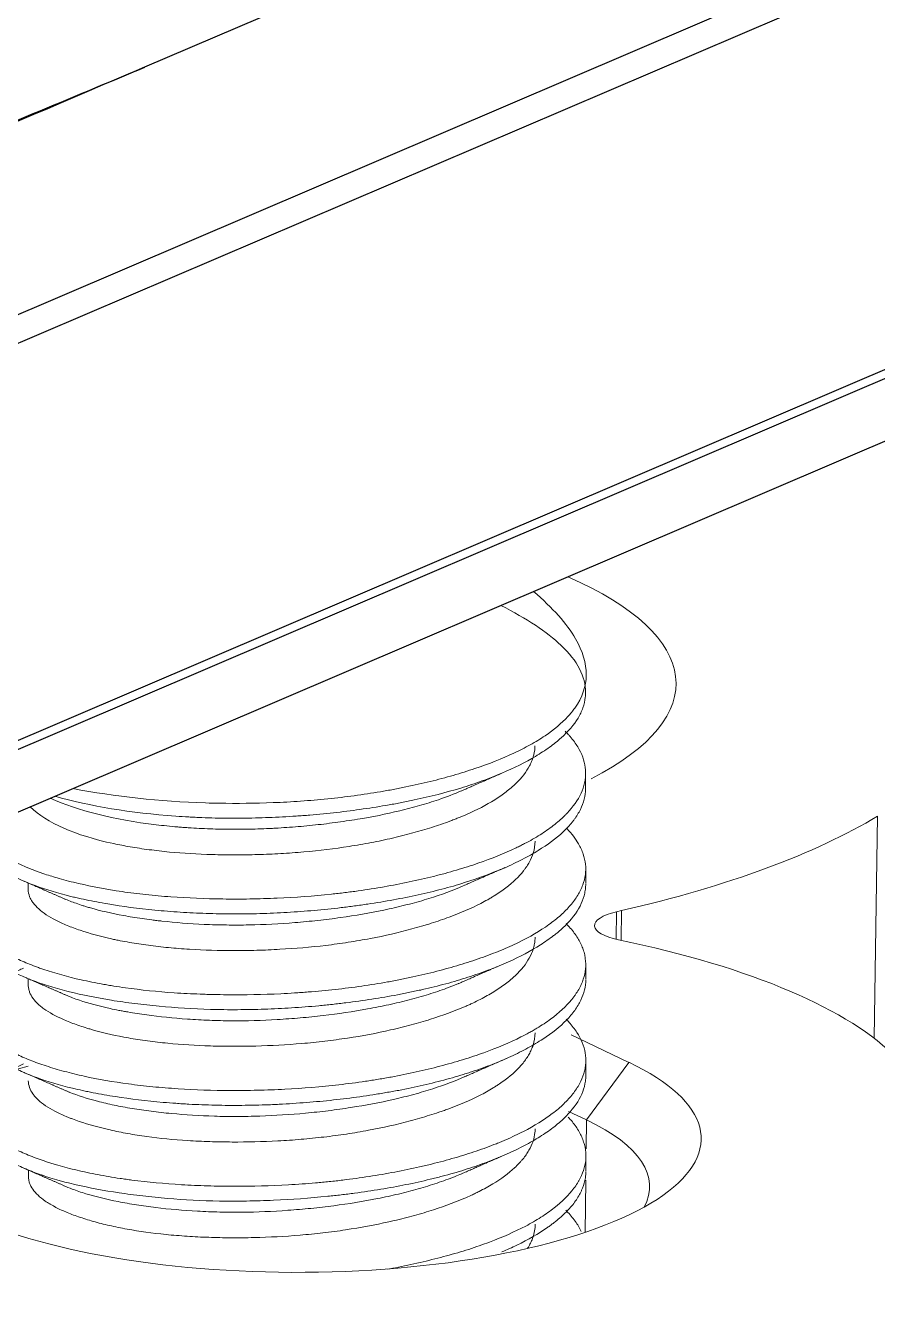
# Model space of a CAD drawing. Header units: millimetres. Extents: x 645 to 1239, y -1145 to -725.
# Drawn here: x 1156.71 to 1165.12, y -983.38 to -970.85 of the extents above; entities that cross this region are included whole.
import ezdxf

# ---------------------------------------------------------------- set-up
doc = ezdxf.new("R2010")
doc.units = ezdxf.units.MM
doc.header["$LTSCALE"] = 0.1
doc.linetypes.add('HIDDEN2', pattern=[4.7625, 3.175, -1.5875])
doc.layers.add('1', color=4, linetype='HIDDEN2')

msp = doc.modelspace()

# ---------------------------------------------------------------- linework, layer by layer
at = {"color": 7, "linetype": 'Continuous'}
for p, q in [((1173.363, -966.553), (1151.094, -976.072)), ((1173.491, -966.784), (1151.222, -976.302)), ((1161.456, -969.738), (1157.888, -971.263)), ((1151.256, -980.199), (1173.524, -970.681)), ((1151.201, -980.312), (1173.47, -970.794)), ((1150.926, -981.048), (1173.194, -971.53))]:
    msp.add_line(p, q, dxfattribs=at)
for points, knots in [([(1157.888, -971.266), (1157.153, -971.573), (1155.682, -972.179), (1153.472, -973.077), (1151.263, -973.969), (1149.796, -974.577), (1149.056, -974.861)], [0, 0, 0, 0, 0.250522, 0.500532, 0.750438, 1, 1, 1, 1]), ([(1157.888, -971.263), (1156.427, -971.888), (1153.504, -973.134), (1150.581, -974.384), (1149.118, -975.004)], [0, 0, 0, 0, 0.499854, 1, 1, 1, 1])]:
    msp.add_open_spline(points, degree=3, knots=knots, dxfattribs=at)
at = {"layer": '1', "color": 7, "linetype": 'Continuous', "lineweight": 18}
for p, q in [((1162.239, -978.368), (1162.239, -978.223)), ((1162.24, -979.312), (1162.24, -979.166)), ((1156.74, -979.306), (1156.74, -979.369)), ((1162.543, -979.59), (1162.594, -979.578)), ((1162.241, -980.255), (1162.241, -980.11)), ((1156.741, -980.249), (1156.741, -980.313)), ((1162.095, -980.802), (1162.666, -981.074)), ((1162.241, -981.199), (1162.241, -981.054)), ((1162.249, -981.642), (1162.071, -981.558)), ((1162.242, -982.143), (1162.242, -981.997)), ((1156.742, -982.137), (1156.742, -982.2))]:
    msp.add_line(p, q, dxfattribs=at)
at = {"layer": '1', "color": 1, "linetype": 'Continuous', "lineweight": 13}
for p, q in [((1165.085, -980.837), (1165.12, -978.646)), ((1162.591, -979.872), (1162.594, -979.578)), ((1162.54, -979.861), (1162.543, -979.59)), ((1162.666, -981.074), (1162.249, -981.642)), ((1162.245, -981.926), (1162.249, -981.642)), ((1162.233, -982.751), (1162.24, -982.234))]:
    msp.add_line(p, q, dxfattribs=at)
at = {"layer": '1', "color": 7, "linetype": 'Continuous', "lineweight": 18}
for centre, major_axis, start_param, end_param in [((1145.98, -980.089), (-27.5, -0.018), 0.934474, 3.844268), ((1157.881, -977.34), (-5.25, -0.003), 2.56939, 3.790384), ((1157.881, -977.34), (8.25, 0.005), 5.320345, 5.782702), ((1162.828, -979.726), (-0.5, 0), 5.320345, 7.294878), ((1159.117, -981.692), (-6.5, -0.004), 3.448109, 4.153285), ((1159.402, -981.828), (3.977, 0.003), 3.749548, 6.891141), ((1158.831, -982.028), (-3.468, -0.002), 5.358976, 6.461675), ((1159.403, -982.299), (-3.468, -0.002), 2.963022, 3.749548), ((1159.117, -981.692), (-6.5, -0.004), 0.095865, 1.290027)]:
    msp.add_ellipse(centre, major_axis=major_axis, ratio=0.330963, start_param=start_param, end_param=end_param, dxfattribs=at)
for points, knots in [([(1157.179, -978.375), (1157.6, -978.454), (1158.036, -978.502), (1158.49, -978.516), (1158.535, -978.518), (1158.58, -978.519), (1158.8, -978.522), (1158.978, -978.521), (1159.202, -978.512), (1159.248, -978.51), (1159.338, -978.505), (1159.383, -978.502), (1159.517, -978.493), (1159.606, -978.485), (1159.871, -978.458), (1160.044, -978.435), (1160.257, -978.399), (1160.3, -978.391), (1160.384, -978.376), (1160.425, -978.367), (1160.548, -978.342), (1160.707, -978.306), (1160.859, -978.266), (1161.006, -978.223), (1161.078, -978.201), (1161.287, -978.13), (1161.415, -978.08), (1161.587, -978), (1161.642, -977.972), (1161.719, -977.929), (1161.744, -977.914), (1161.793, -977.885), (1161.816, -977.87), (1161.928, -977.794), (1162.003, -977.731), (1162.089, -977.638), (1162.112, -977.61), (1162.132, -977.582), (1162.281, -977.372), (1162.282, -977.144), (1162.14, -976.898), (1162.053, -976.749), (1161.915, -976.594), (1161.725, -976.432)], [-0.23469, -0.23469, -0.23469, -0.23469, 0.051144, 0.051144, 0.051144, 0.079546, 0.079546, 0.188811, 0.188811, 0.216128, 0.216128, 0.243444, 0.243444, 0.298077, 0.298077, 0.407343, 0.407343, 0.434659, 0.434659, 0.461976, 0.461976, 0.516609, 0.571242, 0.571242, 0.625874, 0.625874, 0.73514, 0.73514, 0.789773, 0.789773, 0.817089, 0.817089, 0.844406, 0.844406, 0.953672, 0.953672, 1, 1, 1, 1.343979, 1.343979, 1.343979, 1.552719, 1.552719, 1.552719, 1.552719]), ([(1161.404, -976.569), (1161.66, -976.7), (1161.857, -976.831), (1161.996, -976.962), (1162.159, -977.117), (1162.24, -977.272), (1162.239, -977.428), (1162.239, -977.444), (1162.238, -977.46), (1162.232, -977.51), (1162.224, -977.544), (1162.206, -977.596), (1162.199, -977.613), (1162.183, -977.647), (1162.174, -977.663), (1162.124, -977.747), (1162.069, -977.811), (1161.964, -977.906), (1161.925, -977.937), (1161.861, -977.983), (1161.838, -977.998), (1161.792, -978.028), (1161.769, -978.043), (1161.646, -978.116), (1161.535, -978.172), (1161.38, -978.237), (1161.349, -978.25), (1161.284, -978.276), (1161.25, -978.288), (1161.149, -978.325), (1161.079, -978.348), (1160.862, -978.414), (1160.709, -978.453), (1160.508, -978.496), (1160.467, -978.504), (1160.404, -978.517), (1160.384, -978.521), (1160.342, -978.528), (1160.237, -978.547), (1160.131, -978.564), (1159.873, -978.601), (1159.697, -978.621), (1159.496, -978.638), (1159.473, -978.64), (1159.428, -978.643), (1159.406, -978.645), (1159.338, -978.649), (1159.293, -978.652), (1159.159, -978.659), (1158.98, -978.666), (1158.804, -978.668), (1158.628, -978.667), (1158.54, -978.665), (1158.431, -978.66), (1158.41, -978.659), (1158.366, -978.657), (1158.302, -978.654), (1158.238, -978.65), (1158.196, -978.647), (1158.195, -978.647), (1158.195, -978.647), (1157.749, -978.615), (1157.353, -978.549), (1157.003, -978.45)], [-0.363514, -0.363514, -0.363514, -0.363514, -0.19655, -0.19655, -0.19655, 0, 0, 0, 0.019972, 0.019972, 0.063016, 0.063016, 0.084538, 0.084538, 0.10606, 0.10606, 0.192149, 0.192149, 0.235193, 0.235193, 0.256715, 0.256715, 0.278237, 0.278237, 0.364325, 0.364325, 0.385847, 0.385847, 0.407369, 0.407369, 0.450413, 0.450413, 0.536501, 0.536501, 0.558023, 0.558023, 0.568784, 0.568784, 0.579545, 0.622589, 0.622589, 0.708678, 0.708678, 0.719439, 0.719439, 0.7302, 0.7302, 0.751722, 0.751722, 0.794766, 0.83781, 0.83781, 0.880854, 0.880854, 0.891615, 0.891615, 0.902376, 0.923898, 0.923898, 0.924127, 0.924127, 0.924127, 1.152705, 1.152705, 1.152705, 1.152705]), ([(1156.234, -978.779), (1156.325, -978.953), (1156.549, -979.1), (1156.905, -979.219), (1156.95, -979.233), (1156.996, -979.247), (1157.075, -979.27), (1157.106, -979.279), (1157.171, -979.295), (1157.204, -979.303), (1157.37, -979.342), (1157.513, -979.369), (1157.742, -979.402), (1157.82, -979.411), (1157.941, -979.424), (1157.982, -979.428), (1158.064, -979.436), (1158.106, -979.439), (1158.314, -979.454), (1158.485, -979.461), (1158.705, -979.464), (1158.749, -979.464), (1158.838, -979.464), (1158.883, -979.464), (1159.018, -979.462), (1159.107, -979.459), (1159.375, -979.448), (1159.553, -979.435), (1159.775, -979.411), (1159.819, -979.406), (1159.885, -979.398), (1159.907, -979.395), (1159.951, -979.39), (1160.06, -979.375), (1160.167, -979.358), (1160.419, -979.314), (1160.581, -979.28), (1160.757, -979.236), (1160.776, -979.231), (1160.815, -979.221), (1160.834, -979.216), (1160.891, -979.2), (1160.928, -979.189), (1161.038, -979.157), (1161.109, -979.135), (1161.313, -979.064), (1161.439, -979.014), (1161.568, -978.952), (1161.583, -978.945), (1161.61, -978.931), (1161.652, -978.91), (1161.691, -978.889), (1161.767, -978.846), (1161.861, -978.786), (1161.941, -978.724), (1161.996, -978.677), (1162.022, -978.653), (1162.046, -978.628), (1162.062, -978.612), (1162.069, -978.604), (1162.135, -978.53), (1162.178, -978.463), (1162.218, -978.362), (1162.228, -978.328), (1162.236, -978.277), (1162.238, -978.26), (1162.239, -978.235), (1162.239, -978.226), (1162.239, -978.209), (1162.239, -978.2), (1162.233, -978.124), (1162.212, -978.056), (1162.158, -977.956), (1162.135, -977.923), (1162.103, -977.882), (1162.096, -977.874), (1162.082, -977.857), (1162.074, -977.849), (1162.058, -977.83), (1162.048, -977.82), (1162.038, -977.81)], [-0.022214, -0.022214, -0.022214, -0.022214, 0.148847, 0.148847, 0.148847, 0.170043, 0.170043, 0.183513, 0.183513, 0.196983, 0.196983, 0.250862, 0.250862, 0.277802, 0.277802, 0.291272, 0.291272, 0.304741, 0.304741, 0.358621, 0.358621, 0.372091, 0.372091, 0.38556, 0.38556, 0.4125, 0.4125, 0.466379, 0.466379, 0.479849, 0.479849, 0.486584, 0.486584, 0.493319, 0.520259, 0.520259, 0.574138, 0.574138, 0.580873, 0.580873, 0.587608, 0.587608, 0.601078, 0.601078, 0.628017, 0.628017, 0.681897, 0.681897, 0.688632, 0.688632, 0.695366, 0.708836, 0.708836, 0.735776, 0.762716, 0.762716, 0.776185, 0.78292, 0.78292, 0.789655, 0.789655, 0.843535, 0.843535, 0.870474, 0.870474, 0.883944, 0.883944, 0.890679, 0.890679, 0.897414, 0.897414, 0.951293, 0.951293, 0.978233, 0.978233, 0.984968, 0.984968, 0.991703, 0.991703, 1, 1, 1, 1]), ([(1156.759, -978.555), (1156.927, -978.714), (1157.202, -978.836), (1157.584, -978.918), (1157.635, -978.929), (1157.689, -978.939), (1157.775, -978.954), (1157.806, -978.959), (1157.869, -978.969), (1157.901, -978.973), (1157.999, -978.986), (1158.065, -978.994), (1158.269, -979.013), (1158.41, -979.021), (1158.593, -979.027), (1158.631, -979.027), (1158.705, -979.028), (1158.742, -979.029), (1158.854, -979.029), (1158.929, -979.028), (1159.08, -979.023), (1159.155, -979.02), (1159.307, -979.012), (1159.383, -979.006), (1159.612, -978.986), (1159.761, -978.968), (1159.98, -978.934), (1160.052, -978.921), (1160.158, -978.901), (1160.193, -978.894), (1160.264, -978.879), (1160.299, -978.871), (1160.47, -978.831), (1160.6, -978.796), (1160.782, -978.738), (1160.856, -978.713), (1160.927, -978.686), (1160.955, -978.675), (1160.969, -978.669), (1161.01, -978.653), (1161.037, -978.642), (1161.167, -978.585), (1161.26, -978.537), (1161.383, -978.46), (1161.421, -978.433), (1161.465, -978.399), (1161.474, -978.392), (1161.491, -978.379), (1161.515, -978.358), (1161.538, -978.337), (1161.61, -978.267), (1161.654, -978.21), (1161.693, -978.137), (1161.7, -978.122), (1161.713, -978.093), (1161.718, -978.078), (1161.731, -978.034), (1161.737, -978.004), (1161.739, -977.968), (1161.739, -977.96), (1161.739, -977.953)], [-0.097662, -0.097662, -0.097662, -0.097662, 0.1345, 0.1345, 0.1345, 0.165749, 0.165749, 0.182957, 0.182957, 0.200165, 0.200165, 0.234581, 0.234581, 0.303414, 0.303414, 0.320622, 0.320622, 0.33783, 0.33783, 0.372247, 0.372247, 0.406663, 0.406663, 0.441079, 0.441079, 0.509912, 0.509912, 0.544328, 0.544328, 0.561536, 0.561536, 0.578744, 0.578744, 0.647577, 0.647577, 0.681993, 0.690597, 0.690597, 0.699201, 0.699201, 0.716409, 0.716409, 0.785242, 0.785242, 0.819658, 0.819658, 0.828262, 0.828262, 0.836867, 0.854075, 0.854075, 0.922907, 0.922907, 0.940115, 0.940115, 0.957324, 0.957324, 0.99174, 0.99174, 1, 1, 1, 1]), ([(1162.239, -978.37), (1162.239, -978.381), (1162.239, -978.392), (1162.233, -978.472), (1162.211, -978.54), (1162.165, -978.623), (1162.15, -978.648), (1162.132, -978.673), (1162.12, -978.689), (1162.113, -978.698), (1162.08, -978.739), (1162.05, -978.771), (1161.948, -978.866), (1161.866, -978.927), (1161.746, -979.001), (1161.721, -979.016), (1161.669, -979.045), (1161.642, -979.059), (1161.559, -979.102), (1161.502, -979.129), (1161.32, -979.208), (1161.188, -979.257), (1161.008, -979.314), (1160.972, -979.325), (1160.897, -979.346), (1160.859, -979.356), (1160.745, -979.386), (1160.667, -979.405), (1160.428, -979.458), (1160.262, -979.488), (1160.046, -979.52), (1160.002, -979.526), (1159.915, -979.538), (1159.871, -979.544), (1159.739, -979.559), (1159.562, -979.577), (1159.296, -979.597), (1159.116, -979.605), (1158.981, -979.609), (1158.936, -979.61), (1158.847, -979.611), (1158.802, -979.611), (1158.67, -979.611), (1158.583, -979.609), (1158.41, -979.603), (1158.325, -979.599), (1158.198, -979.591), (1158.156, -979.588), (1158.072, -979.581), (1158.031, -979.577), (1157.826, -979.557), (1157.671, -979.537), (1157.452, -979.5), (1157.381, -979.486), (1157.278, -979.465), (1157.244, -979.457), (1157.194, -979.446), (1157.177, -979.442), (1157.145, -979.434), (1157.129, -979.43), (1156.986, -979.393), (1156.872, -979.357), (1156.755, -979.311), (1156.739, -979.305), (1156.724, -979.299), (1156.415, -979.169), (1156.234, -979.004), (1156.18, -978.802)], [0, 0, 0, 0, 0.0091242, 0.0091242, 0.0661497, 0.0661497, 0.0804061, 0.0875343, 0.0875343, 0.0946625, 0.0946625, 0.1231752, 0.1231752, 0.1802008, 0.1802008, 0.1944572, 0.1944572, 0.2087136, 0.2087136, 0.2372263, 0.2372263, 0.2942519, 0.2942519, 0.3085083, 0.3085083, 0.3227647, 0.3227647, 0.3512774, 0.3512774, 0.408303, 0.408303, 0.4225594, 0.4225594, 0.4368158, 0.4368158, 0.4653285, 0.4938413, 0.5223541, 0.5223541, 0.5366105, 0.5366105, 0.5508669, 0.5508669, 0.5793796, 0.5793796, 0.6078924, 0.6078924, 0.6221488, 0.6221488, 0.6364052, 0.6364052, 0.6934307, 0.6934307, 0.7219435, 0.7219435, 0.7361999, 0.7361999, 0.7433281, 0.7433281, 0.7504563, 0.7504563, 0.8074818, 0.8074818, 0.8164083, 0.8164083, 0.8164083, 0.9976095, 0.9976095, 0.9976095, 0.9976095]), ([(1161.016, -978.397), (1160.944, -978.428), (1160.867, -978.457), (1160.757, -978.495), (1160.726, -978.505), (1160.664, -978.524), (1160.633, -978.533), (1160.537, -978.561), (1160.472, -978.578), (1160.272, -978.626), (1160.133, -978.654), (1159.951, -978.684), (1159.915, -978.689), (1159.841, -978.7), (1159.804, -978.706), (1159.694, -978.72), (1159.545, -978.738), (1159.395, -978.751), (1159.281, -978.759), (1159.225, -978.763), (1159.168, -978.766), (1159.13, -978.768), (1159.111, -978.769), (1159.015, -978.773), (1158.94, -978.775), (1158.791, -978.777), (1158.717, -978.777), (1158.571, -978.774), (1158.498, -978.771), (1158.391, -978.766), (1158.355, -978.764), (1158.302, -978.76), (1158.284, -978.759), (1158.249, -978.756), (1158.232, -978.755), (1158.142, -978.747), (1158.072, -978.74), (1158.004, -978.732), (1157.582, -978.681), (1157.235, -978.593), (1156.956, -978.47)], [0, 0, 0, 0, 0.079588, 0.079588, 0.108848, 0.108848, 0.138109, 0.138109, 0.196629, 0.196629, 0.313671, 0.313671, 0.342931, 0.342931, 0.372191, 0.372191, 0.430712, 0.489232, 0.489232, 0.518493, 0.533123, 0.533123, 0.547753, 0.547753, 0.606274, 0.606274, 0.664794, 0.664794, 0.723315, 0.723315, 0.752575, 0.752575, 0.767205, 0.767205, 0.781835, 0.781835, 0.842905, 0.842905, 0.842905, 1.219738, 1.219738, 1.219738, 1.219738]), ([(1156.604, -979.243), (1156.449, -979.322), (1156.344, -979.405), (1156.287, -979.492), (1156.28, -979.504), (1156.273, -979.517), (1156.255, -979.554), (1156.247, -979.579), (1156.242, -979.611), (1156.241, -979.617), (1156.24, -979.63), (1156.24, -979.649), (1156.241, -979.668), (1156.248, -979.706), (1156.264, -979.756), (1156.296, -979.806), (1156.326, -979.842), (1156.342, -979.86), (1156.367, -979.884), (1156.38, -979.896), (1156.443, -979.95), (1156.514, -979.995), (1156.64, -980.058), (1156.686, -980.079), (1156.76, -980.109), (1156.786, -980.119), (1156.826, -980.134), (1156.839, -980.139), (1156.866, -980.149), (1156.88, -980.154), (1157.006, -980.196), (1157.13, -980.23), (1157.331, -980.276), (1157.401, -980.29), (1157.492, -980.306), (1157.51, -980.31), (1157.548, -980.316), (1157.566, -980.319), (1157.623, -980.328), (1157.661, -980.334), (1157.853, -980.36), (1158.014, -980.377), (1158.265, -980.394), (1158.35, -980.398), (1158.459, -980.402), (1158.48, -980.403), (1158.524, -980.404), (1158.59, -980.406), (1158.656, -980.407), (1158.876, -980.409), (1159.054, -980.406), (1159.277, -980.395), (1159.345, -980.392), (1159.412, -980.387), (1159.457, -980.384), (1159.48, -980.382), (1159.592, -980.374), (1159.681, -980.365), (1159.945, -980.336), (1160.117, -980.311), (1160.327, -980.274), (1160.369, -980.266), (1160.452, -980.249), (1160.493, -980.241), (1160.615, -980.214), (1160.694, -980.196), (1160.848, -980.156), (1160.922, -980.135), (1161.067, -980.092), (1161.137, -980.069), (1161.239, -980.033), (1161.272, -980.021), (1161.338, -979.996), (1161.37, -979.984), (1161.463, -979.945), (1161.522, -979.919), (1161.69, -979.837), (1161.789, -979.779), (1161.897, -979.701), (1161.918, -979.686), (1161.957, -979.654), (1161.976, -979.639), (1162.029, -979.591), (1162.093, -979.526), (1162.141, -979.46), (1162.182, -979.393), (1162.198, -979.359), (1162.236, -979.257), (1162.245, -979.189), (1162.234, -979.088), (1162.227, -979.054), (1162.209, -979.004), (1162.203, -978.987), (1162.187, -978.953), (1162.178, -978.936), (1162.14, -978.87), (1162.103, -978.821), (1162.057, -978.773)], [0.0004615, 0.0004615, 0.0004615, 0.0004615, 0.0804395, 0.0804395, 0.0804395, 0.0914154, 0.0914154, 0.1138651, 0.1138651, 0.1194776, 0.1194776, 0.12509, 0.1363148, 0.1363148, 0.1587646, 0.1812143, 0.1812143, 0.1924391, 0.1980516, 0.203664, 0.203664, 0.2485634, 0.2485634, 0.2710131, 0.2710131, 0.282238, 0.282238, 0.2878504, 0.2878504, 0.2934628, 0.2934628, 0.3383623, 0.3383623, 0.360812, 0.360812, 0.3664244, 0.3664244, 0.3720368, 0.3720368, 0.3832617, 0.3832617, 0.4281611, 0.4281611, 0.4506108, 0.4506108, 0.4562233, 0.4562233, 0.4618357, 0.4730606, 0.4730606, 0.51796, 0.51796, 0.5291848, 0.5347973, 0.5347973, 0.5404097, 0.5404097, 0.5628594, 0.5628594, 0.6077588, 0.6077588, 0.6189837, 0.6189837, 0.6302086, 0.6302086, 0.6526583, 0.6526583, 0.675108, 0.675108, 0.6975577, 0.6975577, 0.7087826, 0.7087826, 0.7200074, 0.7200074, 0.7424571, 0.7424571, 0.7873566, 0.7873566, 0.7985814, 0.7985814, 0.8098063, 0.8098063, 0.832256, 0.8547057, 0.8547057, 0.8771554, 0.8771554, 0.9220548, 0.9220548, 0.9445046, 0.9445046, 0.9557294, 0.9557294, 0.9669543, 0.9669543, 1, 1, 1, 1]), ([(1156.74, -979.368), (1156.74, -979.392), (1156.745, -979.417), (1156.758, -979.451), (1156.763, -979.461), (1156.772, -979.477), (1156.775, -979.482), (1156.781, -979.492), (1156.785, -979.497), (1156.804, -979.522), (1156.822, -979.542), (1156.886, -979.6), (1156.942, -979.637), (1157.02, -979.677), (1157.029, -979.681), (1157.047, -979.69), (1157.056, -979.695), (1157.084, -979.707), (1157.104, -979.716), (1157.165, -979.741), (1157.208, -979.757), (1157.346, -979.803), (1157.448, -979.831), (1157.576, -979.86), (1157.59, -979.863), (1157.619, -979.869), (1157.663, -979.878), (1157.708, -979.886), (1157.799, -979.902), (1157.924, -979.921), (1158.056, -979.936), (1158.158, -979.946), (1158.192, -979.949), (1158.262, -979.954), (1158.297, -979.957), (1158.475, -979.968), (1158.621, -979.972), (1158.844, -979.972), (1158.919, -979.971), (1159.032, -979.968), (1159.07, -979.967), (1159.147, -979.964), (1159.185, -979.962), (1159.375, -979.951), (1159.526, -979.938), (1159.75, -979.912), (1159.824, -979.902), (1159.934, -979.885), (1159.971, -979.879), (1160.044, -979.866), (1160.08, -979.86), (1160.258, -979.826), (1160.394, -979.794), (1160.556, -979.75), (1160.605, -979.737), (1160.652, -979.723), (1160.683, -979.713), (1160.699, -979.708), (1160.776, -979.684), (1160.836, -979.663), (1161.006, -979.6), (1161.11, -979.556), (1161.228, -979.495), (1161.251, -979.483), (1161.284, -979.464), (1161.295, -979.457), (1161.317, -979.445), (1161.327, -979.438), (1161.379, -979.406), (1161.417, -979.38), (1161.523, -979.299), (1161.581, -979.244), (1161.632, -979.179), (1161.638, -979.172), (1161.648, -979.157), (1161.653, -979.15), (1161.668, -979.128), (1161.677, -979.113), (1161.7, -979.069), (1161.713, -979.04), (1161.734, -978.972), (1161.74, -978.934), (1161.74, -978.895)], [0, 0, 0, 0, 0.034323, 0.034323, 0.048817, 0.048817, 0.056064, 0.056064, 0.063312, 0.063312, 0.0923, 0.0923, 0.150278, 0.150278, 0.157525, 0.157525, 0.164773, 0.164773, 0.179267, 0.179267, 0.208256, 0.208256, 0.266234, 0.266234, 0.273481, 0.273481, 0.280728, 0.295222, 0.295222, 0.324211, 0.3532, 0.3532, 0.367695, 0.367695, 0.382189, 0.382189, 0.440167, 0.440167, 0.469156, 0.469156, 0.48365, 0.48365, 0.498145, 0.498145, 0.556122, 0.556122, 0.585111, 0.585111, 0.599606, 0.599606, 0.6141, 0.6141, 0.672078, 0.672078, 0.686572, 0.693819, 0.693819, 0.701067, 0.701067, 0.730056, 0.730056, 0.788033, 0.788033, 0.802528, 0.802528, 0.809775, 0.809775, 0.817022, 0.817022, 0.846011, 0.846011, 0.903989, 0.903989, 0.911236, 0.911236, 0.918483, 0.918483, 0.932978, 0.932978, 0.961966, 0.961966, 1, 1, 1, 1]), ([(1162.24, -979.318), (1162.24, -979.322), (1162.24, -979.325), (1162.239, -979.346), (1162.237, -979.372), (1162.232, -979.398), (1162.228, -979.415), (1162.226, -979.424), (1162.214, -979.467), (1162.201, -979.501), (1162.149, -979.601), (1162.099, -979.666), (1162.017, -979.746), (1162, -979.762), (1161.972, -979.786), (1161.963, -979.794), (1161.944, -979.809), (1161.894, -979.848), (1161.84, -979.886), (1161.699, -979.975), (1161.593, -980.032), (1161.457, -980.092), (1161.442, -980.099), (1161.411, -980.112), (1161.396, -980.119), (1161.348, -980.138), (1161.316, -980.151), (1161.217, -980.188), (1161.149, -980.212), (1161.008, -980.258), (1160.936, -980.279), (1160.785, -980.32), (1160.708, -980.339), (1160.608, -980.362), (1160.588, -980.366), (1160.547, -980.375), (1160.486, -980.388), (1160.425, -980.4), (1160.3, -980.424), (1160.132, -980.452), (1159.96, -980.476), (1159.829, -980.492), (1159.763, -980.5), (1159.696, -980.507), (1159.651, -980.511), (1159.629, -980.514), (1159.517, -980.524), (1159.338, -980.538), (1159.071, -980.551), (1158.893, -980.554), (1158.76, -980.555), (1158.716, -980.555), (1158.627, -980.554), (1158.583, -980.553), (1158.364, -980.546), (1158.195, -980.536), (1157.95, -980.513), (1157.87, -980.504), (1157.752, -980.49), (1157.713, -980.484), (1157.636, -980.473), (1157.598, -980.468), (1157.412, -980.437), (1157.274, -980.41), (1157.082, -980.362), (1157.021, -980.345), (1156.933, -980.318), (1156.904, -980.309), (1156.849, -980.29), (1156.822, -980.281), (1156.692, -980.232), (1156.602, -980.189), (1156.488, -980.122), (1156.453, -980.098), (1156.391, -980.051), (1156.364, -980.027), (1156.295, -979.954), (1156.265, -979.905), (1156.247, -979.843), (1156.244, -979.83), (1156.241, -979.806), (1156.24, -979.795), (1156.24, -979.783)], [0, 0, 0, 0, 0.003193, 0.003193, 0.01745, 0.024578, 0.024578, 0.031706, 0.031706, 0.060219, 0.060219, 0.117244, 0.117244, 0.131501, 0.131501, 0.138629, 0.138629, 0.145757, 0.17427, 0.17427, 0.231296, 0.231296, 0.238424, 0.238424, 0.245552, 0.245552, 0.259808, 0.259808, 0.288321, 0.288321, 0.316834, 0.316834, 0.345347, 0.345347, 0.352475, 0.352475, 0.359603, 0.373859, 0.373859, 0.402372, 0.430885, 0.430885, 0.445141, 0.452269, 0.452269, 0.459398, 0.459398, 0.48791, 0.516423, 0.544936, 0.544936, 0.559192, 0.559192, 0.573449, 0.573449, 0.630474, 0.630474, 0.658987, 0.658987, 0.673243, 0.673243, 0.6875, 0.6875, 0.744525, 0.744525, 0.773038, 0.773038, 0.787295, 0.787295, 0.801551, 0.801551, 0.858576, 0.858576, 0.887089, 0.887089, 0.915602, 0.915602, 0.972628, 0.972628, 0.986884, 0.986884, 1, 1, 1, 1]), ([(1161.044, -979.329), (1161.028, -979.336), (1161.011, -979.343), (1160.887, -979.395), (1160.771, -979.436), (1160.584, -979.492), (1160.519, -979.509), (1160.419, -979.534), (1160.386, -979.542), (1160.317, -979.558), (1160.283, -979.565), (1160.11, -979.602), (1159.967, -979.626), (1159.784, -979.652), (1159.747, -979.657), (1159.672, -979.666), (1159.635, -979.671), (1159.521, -979.683), (1159.446, -979.69), (1159.22, -979.709), (1159.069, -979.716), (1158.882, -979.72), (1158.844, -979.72), (1158.769, -979.721), (1158.732, -979.72), (1158.62, -979.719), (1158.547, -979.717), (1158.332, -979.707), (1158.193, -979.696), (1158.043, -979.68), (1158.026, -979.678), (1157.993, -979.674), (1157.976, -979.672), (1157.927, -979.666), (1157.895, -979.661), (1157.8, -979.648), (1157.739, -979.638), (1157.563, -979.605), (1157.454, -979.58), (1157.341, -979.548), (1157.329, -979.544), (1157.304, -979.537), (1157.269, -979.526), (1157.234, -979.514), (1157.172, -979.492), (1157.133, -979.477), (1157.098, -979.462)], [0, 0, 0, 0, 0.015032, 0.015032, 0.113924, 0.113924, 0.16337, 0.16337, 0.188093, 0.188093, 0.212816, 0.212816, 0.311709, 0.311709, 0.336432, 0.336432, 0.361155, 0.361155, 0.410601, 0.410601, 0.509494, 0.509494, 0.534217, 0.534217, 0.55894, 0.55894, 0.608386, 0.608386, 0.707279, 0.707279, 0.71964, 0.71964, 0.732002, 0.732002, 0.756725, 0.756725, 0.806171, 0.806171, 0.905063, 0.905063, 0.917425, 0.917425, 0.929786, 0.95451, 0.95451, 1, 1, 1, 1]), ([(1156.694, -980.145), (1156.677, -980.153), (1156.66, -980.16), (1156.633, -980.173), (1156.622, -980.179), (1156.6, -980.189), (1156.547, -980.217), (1156.5, -980.244), (1156.398, -980.312), (1156.345, -980.359), (1156.303, -980.415), (1156.298, -980.421), (1156.29, -980.433), (1156.286, -980.439), (1156.275, -980.458), (1156.268, -980.471), (1156.252, -980.508), (1156.245, -980.534), (1156.237, -980.609), (1156.247, -980.66), (1156.28, -980.723), (1156.288, -980.735), (1156.305, -980.76), (1156.315, -980.772), (1156.346, -980.809), (1156.396, -980.856), (1156.461, -980.902), (1156.515, -980.935), (1156.534, -980.946), (1156.574, -980.968), (1156.595, -980.979), (1156.66, -981.011), (1156.708, -981.032), (1156.808, -981.072), (1156.861, -981.091), (1156.974, -981.128), (1157.034, -981.146), (1157.128, -981.171), (1157.16, -981.179), (1157.226, -981.195), (1157.259, -981.203), (1157.431, -981.241), (1157.576, -981.266), (1157.808, -981.297), (1157.887, -981.306), (1158.009, -981.318), (1158.05, -981.322), (1158.134, -981.328), (1158.176, -981.331), (1158.387, -981.345), (1158.559, -981.351), (1158.823, -981.352), (1158.912, -981.351), (1159.047, -981.348), (1159.092, -981.347), (1159.182, -981.344), (1159.227, -981.342), (1159.451, -981.33), (1159.629, -981.315), (1159.892, -981.285), (1159.98, -981.274), (1160.11, -981.254), (1160.153, -981.248), (1160.238, -981.233), (1160.28, -981.226), (1160.489, -981.188), (1160.649, -981.152), (1160.84, -981.102), (1160.878, -981.091), (1160.953, -981.07), (1160.99, -981.059), (1161.098, -981.026), (1161.168, -981.003), (1161.368, -980.931), (1161.49, -980.879), (1161.629, -980.81), (1161.656, -980.796), (1161.695, -980.774), (1161.708, -980.767), (1161.734, -980.752), (1161.796, -980.716), (1161.852, -980.678), (1161.977, -980.586), (1162.046, -980.522), (1162.107, -980.448), (1162.114, -980.439), (1162.127, -980.423), (1162.133, -980.414), (1162.15, -980.389), (1162.161, -980.372), (1162.19, -980.322), (1162.205, -980.288), (1162.239, -980.187), (1162.246, -980.12), (1162.235, -980.043), (1162.234, -980.034), (1162.231, -980.017), (1162.225, -979.992), (1162.217, -979.966), (1162.198, -979.916), (1162.165, -979.849), (1162.116, -979.783), (1162.075, -979.735), (1162.061, -979.72), (1162.047, -979.706)], [0, 0, 0, 0, 0.007857, 0.007857, 0.013374, 0.013374, 0.018891, 0.040961, 0.040961, 0.085099, 0.085099, 0.090616, 0.090616, 0.096134, 0.096134, 0.107168, 0.107168, 0.129237, 0.129237, 0.173376, 0.173376, 0.18441, 0.18441, 0.195445, 0.195445, 0.217514, 0.239583, 0.239583, 0.250618, 0.250618, 0.261653, 0.261653, 0.283722, 0.283722, 0.305791, 0.305791, 0.32786, 0.32786, 0.338895, 0.338895, 0.349929, 0.349929, 0.394068, 0.394068, 0.416137, 0.416137, 0.427172, 0.427172, 0.438206, 0.438206, 0.482345, 0.482345, 0.504414, 0.504414, 0.515449, 0.515449, 0.526483, 0.526483, 0.570622, 0.570622, 0.592691, 0.592691, 0.603725, 0.603725, 0.61476, 0.61476, 0.658898, 0.658898, 0.669933, 0.669933, 0.680968, 0.680968, 0.703037, 0.703037, 0.747175, 0.747175, 0.75821, 0.75821, 0.763727, 0.763727, 0.769244, 0.791314, 0.791314, 0.835452, 0.835452, 0.840969, 0.840969, 0.846487, 0.846487, 0.857521, 0.857521, 0.87959, 0.87959, 0.923729, 0.923729, 0.929246, 0.929246, 0.934764, 0.945798, 0.945798, 0.967867, 0.989937, 0.989937, 1, 1, 1, 1]), ([(1156.741, -980.313), (1156.741, -980.315), (1156.741, -980.318), (1156.741, -980.33), (1156.743, -980.341), (1156.747, -980.362), (1156.75, -980.372), (1156.762, -980.403), (1156.784, -980.443), (1156.82, -980.483), (1156.851, -980.512), (1156.869, -980.526), (1156.888, -980.541), (1156.901, -980.55), (1156.908, -980.555), (1156.971, -980.597), (1157.039, -980.632), (1157.159, -980.682), (1157.202, -980.698), (1157.271, -980.721), (1157.295, -980.729), (1157.331, -980.74), (1157.344, -980.744), (1157.369, -980.751), (1157.382, -980.755), (1157.497, -980.787), (1157.609, -980.812), (1157.79, -980.844), (1157.852, -980.854), (1157.95, -980.867), (1157.983, -980.871), (1158.049, -980.879), (1158.083, -980.882), (1158.253, -980.899), (1158.393, -980.908), (1158.611, -980.915), (1158.685, -980.916), (1158.836, -980.916), (1158.911, -980.915), (1159.137, -980.909), (1159.288, -980.901), (1159.478, -980.885), (1159.516, -980.882), (1159.592, -980.874), (1159.63, -980.87), (1159.742, -980.856), (1159.817, -980.846), (1160.036, -980.813), (1160.178, -980.786), (1160.35, -980.747), (1160.384, -980.739), (1160.451, -980.722), (1160.485, -980.713), (1160.583, -980.687), (1160.646, -980.669), (1160.83, -980.611), (1160.944, -980.569), (1161.063, -980.518), (1161.076, -980.512), (1161.102, -980.501), (1161.14, -980.483), (1161.176, -980.465), (1161.247, -980.429), (1161.335, -980.38), (1161.412, -980.327), (1161.466, -980.287), (1161.491, -980.267), (1161.515, -980.246), (1161.531, -980.232), (1161.539, -980.225), (1161.605, -980.162), (1161.651, -980.104), (1161.699, -980.017), (1161.712, -979.988), (1161.726, -979.944), (1161.73, -979.929), (1161.736, -979.899), (1161.738, -979.884), (1161.74, -979.86), (1161.74, -979.851), (1161.74, -979.841)], [0, 0, 0, 0, 0.003253, 0.003253, 0.017774, 0.017774, 0.032296, 0.032296, 0.061338, 0.090381, 0.090381, 0.104903, 0.112163, 0.112163, 0.119424, 0.119424, 0.177509, 0.177509, 0.206552, 0.206552, 0.221074, 0.221074, 0.228334, 0.228334, 0.235595, 0.235595, 0.29368, 0.29368, 0.322723, 0.322723, 0.337245, 0.337245, 0.351766, 0.351766, 0.409851, 0.409851, 0.438894, 0.438894, 0.467937, 0.467937, 0.526022, 0.526022, 0.540544, 0.540544, 0.555065, 0.555065, 0.584108, 0.584108, 0.642193, 0.642193, 0.656715, 0.656715, 0.671236, 0.671236, 0.700279, 0.700279, 0.758364, 0.758364, 0.765625, 0.765625, 0.772886, 0.787407, 0.787407, 0.81645, 0.845493, 0.845493, 0.860014, 0.867275, 0.867275, 0.874535, 0.874535, 0.932621, 0.932621, 0.961664, 0.961664, 0.976185, 0.976185, 0.990706, 0.990706, 1, 1, 1, 1]), ([(1162.241, -980.26), (1162.24, -980.327), (1162.224, -980.394), (1162.184, -980.478), (1162.175, -980.494), (1162.155, -980.528), (1162.144, -980.545), (1162.108, -980.594), (1162.081, -980.627), (1161.987, -980.722), (1161.909, -980.784), (1161.794, -980.859), (1161.77, -980.874), (1161.72, -980.904), (1161.695, -980.918), (1161.616, -980.961), (1161.505, -981.017), (1161.32, -981.095), (1161.185, -981.144), (1161.097, -981.173), (1161.079, -981.179), (1161.043, -981.19), (1160.989, -981.207), (1160.934, -981.223), (1160.822, -981.254), (1160.669, -981.293), (1160.508, -981.328), (1160.385, -981.352), (1160.323, -981.363), (1160.259, -981.374), (1160.217, -981.381), (1160.195, -981.385), (1160.002, -981.416), (1159.828, -981.438), (1159.563, -981.464), (1159.474, -981.471), (1159.34, -981.48), (1159.295, -981.483), (1159.227, -981.487), (1159.205, -981.488), (1159.16, -981.49), (1159.047, -981.495), (1158.936, -981.497), (1158.759, -981.499), (1158.671, -981.498), (1158.497, -981.494), (1158.411, -981.491), (1158.304, -981.485), (1158.282, -981.484), (1158.24, -981.481), (1158.218, -981.479), (1158.155, -981.475), (1158.113, -981.472), (1157.906, -981.454), (1157.749, -981.435), (1157.525, -981.4), (1157.452, -981.387), (1157.364, -981.37), (1157.346, -981.366), (1157.311, -981.359), (1157.26, -981.348), (1157.21, -981.337), (1157.047, -981.298), (1156.93, -981.263), (1156.797, -981.215), (1156.771, -981.205), (1156.734, -981.19), (1156.722, -981.185), (1156.697, -981.174), (1156.685, -981.169), (1156.627, -981.142), (1156.584, -981.121), (1156.467, -981.054), (1156.403, -981.007), (1156.342, -980.947), (1156.331, -980.934), (1156.31, -980.91), (1156.301, -980.897), (1156.276, -980.86), (1156.263, -980.836), (1156.245, -980.783), (1156.241, -980.756), (1156.241, -980.729)], [0, 0, 0, 0, 0.056113, 0.056113, 0.070369, 0.070369, 0.084626, 0.084626, 0.113139, 0.113139, 0.170164, 0.170164, 0.184421, 0.184421, 0.198677, 0.198677, 0.22719, 0.255703, 0.284215, 0.284215, 0.291343, 0.291343, 0.298472, 0.312728, 0.312728, 0.341241, 0.369754, 0.369754, 0.38401, 0.391138, 0.391138, 0.398266, 0.398266, 0.455292, 0.455292, 0.483805, 0.483805, 0.498061, 0.498061, 0.505189, 0.505189, 0.512317, 0.54083, 0.54083, 0.569343, 0.569343, 0.597856, 0.597856, 0.604984, 0.604984, 0.612112, 0.612112, 0.626369, 0.626369, 0.683394, 0.683394, 0.711907, 0.711907, 0.719035, 0.719035, 0.726163, 0.74042, 0.74042, 0.797445, 0.797445, 0.811702, 0.811702, 0.81883, 0.81883, 0.825958, 0.825958, 0.854471, 0.854471, 0.911496, 0.911496, 0.925753, 0.925753, 0.940009, 0.940009, 0.968522, 0.968522, 1, 1, 1, 1]), ([(1160.97, -980.304), (1160.937, -980.317), (1160.903, -980.33), (1160.839, -980.354), (1160.81, -980.364), (1160.75, -980.385), (1160.719, -980.394), (1160.627, -980.423), (1160.563, -980.441), (1160.433, -980.475), (1160.366, -980.491), (1160.23, -980.521), (1160.159, -980.535), (1159.944, -980.574), (1159.798, -980.595), (1159.575, -980.621), (1159.5, -980.629), (1159.387, -980.639), (1159.349, -980.642), (1159.273, -980.647), (1159.235, -980.65), (1159.045, -980.661), (1158.895, -980.665), (1158.673, -980.664), (1158.6, -980.662), (1158.491, -980.658), (1158.455, -980.656), (1158.383, -980.652), (1158.347, -980.65), (1158.171, -980.638), (1158.037, -980.624), (1157.845, -980.598), (1157.783, -980.588), (1157.707, -980.575), (1157.692, -980.572), (1157.663, -980.567), (1157.619, -980.559), (1157.576, -980.55), (1157.437, -980.519), (1157.336, -980.492), (1157.222, -980.454), (1157.189, -980.442), (1157.157, -980.43), (1157.136, -980.421), (1157.126, -980.417), (1157.114, -980.412), (1157.113, -980.411), (1157.111, -980.411)], [0, 0, 0, 0, 0.030945, 0.030945, 0.056393, 0.056393, 0.08184, 0.08184, 0.132736, 0.132736, 0.183632, 0.183632, 0.234528, 0.234528, 0.336319, 0.336319, 0.387215, 0.387215, 0.412663, 0.412663, 0.438111, 0.438111, 0.539902, 0.539902, 0.590798, 0.590798, 0.616246, 0.616246, 0.641694, 0.641694, 0.743485, 0.743485, 0.794381, 0.794381, 0.807105, 0.807105, 0.819829, 0.845277, 0.845277, 0.947069, 0.947069, 0.972516, 0.98524, 0.98524, 0.997964, 0.997964, 1, 1, 1, 1]), ([(1156.694, -981.089), (1156.6, -981.13), (1156.519, -981.174), (1156.437, -981.231), (1156.421, -981.243), (1156.392, -981.266), (1156.378, -981.278), (1156.339, -981.314), (1156.318, -981.338), (1156.265, -981.412), (1156.246, -981.462), (1156.241, -981.525), (1156.241, -981.538), (1156.244, -981.564), (1156.246, -981.576), (1156.255, -981.614), (1156.266, -981.639), (1156.308, -981.714), (1156.352, -981.762), (1156.427, -981.82), (1156.443, -981.832), (1156.477, -981.855), (1156.495, -981.866), (1156.551, -981.9), (1156.632, -981.943), (1156.727, -981.983), (1156.829, -982.023), (1156.884, -982.042), (1156.956, -982.065), (1156.971, -982.07), (1157.001, -982.079), (1157.046, -982.092), (1157.092, -982.105), (1157.188, -982.13), (1157.32, -982.161), (1157.462, -982.188), (1157.572, -982.207), (1157.628, -982.216), (1157.686, -982.224), (1157.725, -982.23), (1157.744, -982.232), (1157.921, -982.255), (1158.084, -982.27), (1158.336, -982.285), (1158.422, -982.289), (1158.553, -982.293), (1158.596, -982.294), (1158.663, -982.295), (1158.685, -982.295), (1158.729, -982.295), (1158.752, -982.295), (1158.952, -982.296), (1159.13, -982.291), (1159.397, -982.276), (1159.487, -982.27), (1159.598, -982.26), (1159.621, -982.258), (1159.666, -982.254), (1159.688, -982.252), (1159.755, -982.245), (1159.799, -982.24), (1160.019, -982.213), (1160.19, -982.187), (1160.439, -982.14), (1160.52, -982.123), (1160.621, -982.1), (1160.641, -982.096), (1160.681, -982.086), (1160.74, -982.072), (1160.798, -982.057), (1160.911, -982.026), (1160.985, -982.005), (1161.127, -981.96), (1161.195, -981.937), (1161.295, -981.901), (1161.343, -981.882), (1161.391, -981.863), (1161.422, -981.85), (1161.437, -981.843), (1161.514, -981.81), (1161.571, -981.783), (1161.734, -981.7), (1161.829, -981.641), (1161.931, -981.563), (1161.951, -981.548), (1161.989, -981.516), (1162.006, -981.5), (1162.057, -981.451), (1162.116, -981.386), (1162.16, -981.319), (1162.197, -981.252), (1162.211, -981.219), (1162.226, -981.168), (1162.231, -981.151), (1162.237, -981.117), (1162.239, -981.1), (1162.243, -981.048), (1162.241, -981.015), (1162.224, -980.913), (1162.196, -980.846), (1162.142, -980.762), (1162.13, -980.746), (1162.105, -980.713), (1162.091, -980.696), (1162.067, -980.67), (1162.057, -980.659), (1162.048, -980.649)], [0, 0, 0, 0, 0.044138, 0.044138, 0.055173, 0.055173, 0.066208, 0.066208, 0.088277, 0.088277, 0.132415, 0.132415, 0.14345, 0.14345, 0.154484, 0.154484, 0.176554, 0.176554, 0.220692, 0.220692, 0.231727, 0.231727, 0.242761, 0.242761, 0.264831, 0.2869, 0.2869, 0.308969, 0.308969, 0.314486, 0.314486, 0.320004, 0.331038, 0.331038, 0.353107, 0.375177, 0.375177, 0.386211, 0.391728, 0.391728, 0.397246, 0.397246, 0.441384, 0.441384, 0.463453, 0.463453, 0.474488, 0.474488, 0.480005, 0.480005, 0.485523, 0.485523, 0.529661, 0.529661, 0.55173, 0.55173, 0.557248, 0.557248, 0.562765, 0.562765, 0.573799, 0.573799, 0.617938, 0.617938, 0.640007, 0.640007, 0.645524, 0.645524, 0.651042, 0.662076, 0.662076, 0.684146, 0.684146, 0.706215, 0.706215, 0.717249, 0.722767, 0.722767, 0.728284, 0.728284, 0.750353, 0.750353, 0.794492, 0.794492, 0.805526, 0.805526, 0.816561, 0.816561, 0.83863, 0.860699, 0.860699, 0.882768, 0.882768, 0.893803, 0.893803, 0.904838, 0.904838, 0.926907, 0.926907, 0.971045, 0.971045, 0.98208, 0.98208, 0.993114, 0.993114, 1, 1, 1, 1]), ([(1156.741, -981.255), (1156.741, -981.277), (1156.745, -981.3), (1156.761, -981.343), (1156.774, -981.369), (1156.793, -981.394), (1156.801, -981.404), (1156.805, -981.409), (1156.819, -981.424), (1156.828, -981.434), (1156.881, -981.483), (1156.936, -981.52), (1157.037, -981.573), (1157.074, -981.59), (1157.125, -981.611), (1157.135, -981.615), (1157.156, -981.624), (1157.166, -981.628), (1157.198, -981.64), (1157.221, -981.648), (1157.335, -981.687), (1157.436, -981.715), (1157.576, -981.747), (1157.604, -981.753), (1157.663, -981.765), (1157.693, -981.77), (1157.784, -981.787), (1157.846, -981.796), (1158.039, -981.823), (1158.173, -981.836), (1158.35, -981.847), (1158.386, -981.849), (1158.458, -981.853), (1158.495, -981.854), (1158.604, -981.858), (1158.678, -981.859), (1158.9, -981.86), (1159.051, -981.857), (1159.242, -981.846), (1159.28, -981.844), (1159.356, -981.839), (1159.394, -981.836), (1159.508, -981.826), (1159.658, -981.811), (1159.806, -981.792), (1159.916, -981.775), (1159.953, -981.769), (1160.025, -981.757), (1160.061, -981.75), (1160.241, -981.717), (1160.378, -981.686), (1160.574, -981.633), (1160.637, -981.615), (1160.73, -981.586), (1160.76, -981.576), (1160.805, -981.561), (1160.82, -981.556), (1160.85, -981.546), (1160.864, -981.54), (1160.994, -981.493), (1161.099, -981.448), (1161.241, -981.377), (1161.296, -981.346), (1161.348, -981.313), (1161.368, -981.3), (1161.378, -981.294), (1161.408, -981.274), (1161.427, -981.261), (1161.516, -981.194), (1161.575, -981.138), (1161.645, -981.052), (1161.665, -981.023), (1161.69, -980.979), (1161.697, -980.964), (1161.71, -980.935), (1161.716, -980.92), (1161.734, -980.865), (1161.741, -980.824), (1161.741, -980.783)], [0, 0, 0, 0, 0.032003, 0.032003, 0.060992, 0.068239, 0.068239, 0.075487, 0.075487, 0.089981, 0.089981, 0.147959, 0.147959, 0.176948, 0.176948, 0.184195, 0.184195, 0.191442, 0.191442, 0.205937, 0.205937, 0.263914, 0.263914, 0.278409, 0.278409, 0.292903, 0.292903, 0.321892, 0.321892, 0.37987, 0.37987, 0.394364, 0.394364, 0.408859, 0.408859, 0.437848, 0.437848, 0.495825, 0.495825, 0.51032, 0.51032, 0.524814, 0.524814, 0.553803, 0.582792, 0.582792, 0.597286, 0.597286, 0.611781, 0.611781, 0.669759, 0.669759, 0.698747, 0.698747, 0.713242, 0.713242, 0.720489, 0.720489, 0.727736, 0.727736, 0.785714, 0.785714, 0.814703, 0.82195, 0.82195, 0.829197, 0.829197, 0.843692, 0.843692, 0.90167, 0.90167, 0.930658, 0.930658, 0.945153, 0.945153, 0.959647, 0.959647, 1, 1, 1, 1]), ([(1162.241, -981.201), (1162.241, -981.203), (1162.241, -981.206), (1162.241, -981.217), (1162.241, -981.226), (1162.238, -981.252), (1162.236, -981.269), (1162.226, -981.321), (1162.215, -981.354), (1162.171, -981.455), (1162.126, -981.521), (1162.05, -981.602), (1162.034, -981.618), (1162, -981.65), (1161.982, -981.666), (1161.925, -981.713), (1161.843, -981.774), (1161.747, -981.833), (1161.67, -981.876), (1161.644, -981.89), (1161.589, -981.918), (1161.56, -981.932), (1161.473, -981.974), (1161.351, -982.027), (1161.218, -982.076), (1161.081, -982.123), (1161.009, -982.145), (1160.899, -982.177), (1160.861, -982.187), (1160.784, -982.207), (1160.745, -982.217), (1160.549, -982.265), (1160.386, -982.297), (1160.133, -982.339), (1160.047, -982.352), (1159.916, -982.369), (1159.872, -982.375), (1159.784, -982.385), (1159.739, -982.39), (1159.517, -982.413), (1159.339, -982.426), (1159.072, -982.437), (1158.982, -982.44), (1158.848, -982.442), (1158.803, -982.442), (1158.714, -982.442), (1158.67, -982.442), (1158.451, -982.438), (1158.28, -982.429), (1158.032, -982.408), (1157.95, -982.4), (1157.83, -982.387), (1157.79, -982.382), (1157.712, -982.371), (1157.674, -982.366), (1157.485, -982.338), (1157.343, -982.311), (1157.179, -982.273), (1157.13, -982.261), (1157.083, -982.249), (1157.052, -982.24), (1157.037, -982.236), (1156.961, -982.214), (1156.903, -982.196), (1156.796, -982.158), (1156.745, -982.138), (1156.651, -982.097), (1156.607, -982.076), (1156.546, -982.042), (1156.526, -982.031), (1156.498, -982.014), (1156.489, -982.008), (1156.472, -981.997), (1156.429, -981.967), (1156.392, -981.938), (1156.316, -981.866), (1156.28, -981.817), (1156.258, -981.761), (1156.255, -981.755), (1156.251, -981.742), (1156.25, -981.736), (1156.245, -981.717), (1156.243, -981.704), (1156.242, -981.686), (1156.242, -981.68), (1156.242, -981.673)], [0, 0, 0, 0, 0.00211, 0.00211, 0.009238, 0.009238, 0.023495, 0.023495, 0.052007, 0.052007, 0.109033, 0.109033, 0.123289, 0.123289, 0.137546, 0.137546, 0.166058, 0.194571, 0.194571, 0.208828, 0.208828, 0.223084, 0.223084, 0.251597, 0.280109, 0.280109, 0.308622, 0.308622, 0.322879, 0.322879, 0.337135, 0.337135, 0.394161, 0.394161, 0.422673, 0.422673, 0.43693, 0.43693, 0.451186, 0.451186, 0.508212, 0.508212, 0.536724, 0.536724, 0.550981, 0.550981, 0.565237, 0.565237, 0.622263, 0.622263, 0.650775, 0.650775, 0.665032, 0.665032, 0.679288, 0.679288, 0.736314, 0.736314, 0.75057, 0.757698, 0.757698, 0.764827, 0.764827, 0.793339, 0.793339, 0.821852, 0.821852, 0.850365, 0.850365, 0.864621, 0.864621, 0.871749, 0.871749, 0.878878, 0.90739, 0.90739, 0.964416, 0.964416, 0.971544, 0.971544, 0.978672, 0.978672, 0.992929, 0.992929, 1, 1, 1, 1]), ([(1161.049, -981.215), (1160.951, -981.257), (1160.846, -981.297), (1160.672, -981.353), (1160.609, -981.372), (1160.511, -981.399), (1160.478, -981.407), (1160.412, -981.424), (1160.378, -981.432), (1160.209, -981.47), (1160.068, -981.497), (1159.886, -981.525), (1159.85, -981.53), (1159.776, -981.541), (1159.738, -981.546), (1159.626, -981.56), (1159.551, -981.568), (1159.326, -981.589), (1159.175, -981.598), (1158.986, -981.605), (1158.948, -981.606), (1158.873, -981.607), (1158.835, -981.608), (1158.723, -981.608), (1158.65, -981.607), (1158.432, -981.6), (1158.291, -981.591), (1158.119, -981.575), (1158.085, -981.572), (1158.018, -981.564), (1157.985, -981.56), (1157.888, -981.548), (1157.763, -981.529), (1157.645, -981.508), (1157.56, -981.49), (1157.532, -981.484), (1157.478, -981.471), (1157.451, -981.465), (1157.32, -981.431), (1157.227, -981.401), (1157.143, -981.368), (1157.142, -981.367), (1157.141, -981.367)], [0, 0, 0, 0, 0.094051, 0.094051, 0.144293, 0.144293, 0.169413, 0.169413, 0.194534, 0.194534, 0.295016, 0.295016, 0.320137, 0.320137, 0.345257, 0.345257, 0.395498, 0.395498, 0.495981, 0.495981, 0.521101, 0.521101, 0.546222, 0.546222, 0.596463, 0.596463, 0.696945, 0.696945, 0.722066, 0.722066, 0.747186, 0.747186, 0.797428, 0.847669, 0.847669, 0.872789, 0.872789, 0.89791, 0.89791, 0.998392, 0.998392, 1, 1, 1, 1]), ([(1160.283, -983.113), (1160.32, -983.106), (1160.356, -983.1), (1160.558, -983.06), (1160.716, -983.023), (1160.941, -982.961), (1161.014, -982.94), (1161.121, -982.906), (1161.156, -982.894), (1161.224, -982.87), (1161.258, -982.858), (1161.422, -982.797), (1161.541, -982.744), (1161.701, -982.66), (1161.751, -982.631), (1161.822, -982.586), (1161.845, -982.571), (1161.888, -982.54), (1161.909, -982.525), (1162.009, -982.447), (1162.073, -982.382), (1162.136, -982.299), (1162.153, -982.274), (1162.168, -982.249), (1162.178, -982.232), (1162.182, -982.224), (1162.204, -982.181), (1162.217, -982.148), (1162.244, -982.046), (1162.247, -981.979), (1162.23, -981.894), (1162.225, -981.877), (1162.217, -981.851), (1162.214, -981.843), (1162.208, -981.826), (1162.19, -981.784), (1162.167, -981.742), (1162.122, -981.676), (1162.096, -981.644), (1162.067, -981.613)], [0, 0, 0, 0, 0.024816, 0.024816, 0.139706, 0.139706, 0.197151, 0.197151, 0.225873, 0.225873, 0.254596, 0.254596, 0.369485, 0.369485, 0.42693, 0.42693, 0.455653, 0.455653, 0.484375, 0.484375, 0.599265, 0.599265, 0.627987, 0.642349, 0.642349, 0.65671, 0.65671, 0.714155, 0.714155, 0.829044, 0.829044, 0.857767, 0.857767, 0.872128, 0.872128, 0.886489, 0.943934, 0.943934, 1, 1, 1, 1]), ([(1156.742, -982.2), (1156.742, -982.2), (1156.742, -982.201), (1156.742, -982.212), (1156.743, -982.228), (1156.747, -982.243), (1156.75, -982.254), (1156.751, -982.259), (1156.76, -982.285), (1156.771, -982.305), (1156.813, -982.366), (1156.854, -982.404), (1156.922, -982.451), (1156.937, -982.461), (1156.96, -982.474), (1156.967, -982.479), (1156.984, -982.488), (1156.992, -982.492), (1157.034, -982.515), (1157.071, -982.532), (1157.15, -982.565), (1157.192, -982.581), (1157.283, -982.612), (1157.331, -982.627), (1157.407, -982.649), (1157.433, -982.656), (1157.487, -982.67), (1157.514, -982.676), (1157.598, -982.695), (1157.656, -982.707), (1157.835, -982.74), (1157.963, -982.757), (1158.134, -982.775), (1158.168, -982.778), (1158.237, -982.783), (1158.272, -982.786), (1158.378, -982.793), (1158.52, -982.8), (1158.667, -982.803), (1158.779, -982.803), (1158.816, -982.803), (1158.892, -982.803), (1158.93, -982.802), (1159.12, -982.798), (1159.271, -982.79), (1159.497, -982.771), (1159.573, -982.764), (1159.685, -982.751), (1159.723, -982.746), (1159.798, -982.736), (1159.835, -982.731), (1160.019, -982.703), (1160.161, -982.677), (1160.367, -982.631), (1160.434, -982.614), (1160.534, -982.588), (1160.566, -982.579), (1160.63, -982.561), (1160.662, -982.551), (1160.816, -982.503), (1160.931, -982.462), (1161.063, -982.406), (1161.102, -982.389), (1161.139, -982.371), (1161.164, -982.359), (1161.176, -982.353), (1161.236, -982.323), (1161.281, -982.298), (1161.407, -982.222), (1161.479, -982.169), (1161.554, -982.099), (1161.568, -982.085), (1161.588, -982.064), (1161.595, -982.056), (1161.608, -982.042), (1161.614, -982.035), (1161.643, -981.999), (1161.663, -981.97), (1161.697, -981.912), (1161.71, -981.883), (1161.73, -981.824), (1161.736, -981.795), (1161.741, -981.753), (1161.741, -981.741), (1161.742, -981.729)], [0, 0, 0, 0, 0.000929, 0.000929, 0.015451, 0.022712, 0.022712, 0.029972, 0.029972, 0.059015, 0.059015, 0.1171, 0.1171, 0.131622, 0.131622, 0.138883, 0.138883, 0.146143, 0.146143, 0.175186, 0.175186, 0.204229, 0.204229, 0.233271, 0.233271, 0.247793, 0.247793, 0.262314, 0.262314, 0.291357, 0.291357, 0.349442, 0.349442, 0.363964, 0.363964, 0.378485, 0.378485, 0.407528, 0.436571, 0.436571, 0.451092, 0.451092, 0.465613, 0.465613, 0.523699, 0.523699, 0.552742, 0.552742, 0.567263, 0.567263, 0.581784, 0.581784, 0.63987, 0.63987, 0.668913, 0.668913, 0.683434, 0.683434, 0.697955, 0.697955, 0.756041, 0.756041, 0.770562, 0.777823, 0.777823, 0.785084, 0.785084, 0.814126, 0.814126, 0.872212, 0.872212, 0.886733, 0.886733, 0.893994, 0.893994, 0.901255, 0.901255, 0.930297, 0.930297, 0.95934, 0.95934, 0.988383, 0.988383, 1, 1, 1, 1]), ([(1161.017, -982.172), (1160.994, -982.182), (1160.971, -982.192), (1160.919, -982.212), (1160.89, -982.223), (1160.833, -982.244), (1160.803, -982.254), (1160.714, -982.284), (1160.652, -982.303), (1160.525, -982.339), (1160.46, -982.356), (1160.359, -982.38), (1160.325, -982.388), (1160.256, -982.403), (1160.221, -982.41), (1160.045, -982.445), (1159.901, -982.468), (1159.68, -982.497), (1159.605, -982.506), (1159.492, -982.517), (1159.454, -982.52), (1159.378, -982.527), (1159.34, -982.53), (1159.15, -982.543), (1159, -982.55), (1158.777, -982.552), (1158.703, -982.551), (1158.592, -982.549), (1158.555, -982.548), (1158.482, -982.545), (1158.446, -982.543), (1158.268, -982.533), (1158.131, -982.521), (1157.967, -982.502), (1157.935, -982.497), (1157.871, -982.489), (1157.839, -982.484), (1157.745, -982.469), (1157.685, -982.459), (1157.512, -982.424), (1157.407, -982.398), (1157.286, -982.362), (1157.263, -982.354), (1157.217, -982.339), (1157.195, -982.331), (1157.145, -982.312), (1157.118, -982.301), (1157.093, -982.29)], [0, 0, 0, 0, 0.021497, 0.021497, 0.046377, 0.046377, 0.071258, 0.071258, 0.121019, 0.121019, 0.17078, 0.17078, 0.195661, 0.195661, 0.220541, 0.220541, 0.320064, 0.320064, 0.369825, 0.369825, 0.394705, 0.394705, 0.419586, 0.419586, 0.519108, 0.519108, 0.568869, 0.568869, 0.59375, 0.59375, 0.618631, 0.618631, 0.718153, 0.718153, 0.743033, 0.743033, 0.767914, 0.767914, 0.817675, 0.817675, 0.917197, 0.917197, 0.942078, 0.942078, 0.966959, 0.966959, 1, 1, 1, 1]), ([(1162.242, -982.149), (1162.242, -982.17), (1162.237, -982.225), (1162.222, -982.281), (1162.205, -982.323), (1162.201, -982.332), (1162.193, -982.349), (1162.181, -982.374), (1162.166, -982.399), (1162.135, -982.449), (1162.084, -982.514), (1162.019, -982.578), (1161.965, -982.625), (1161.936, -982.648), (1161.905, -982.671), (1161.884, -982.687), (1161.873, -982.695), (1161.774, -982.763), (1161.673, -982.821), (1161.513, -982.899), (1161.464, -982.921), (1161.413, -982.943)], [0, 0, 0, 0, 0.072916, 0.191288, 0.191288, 0.220881, 0.220881, 0.250473, 0.309659, 0.309659, 0.42803, 0.546401, 0.546401, 0.605587, 0.63518, 0.63518, 0.664773, 0.664773, 0.901515, 0.901515, 1, 1, 1, 1]), ([(1162.196, -982.742), (1162.18, -982.707), (1162.16, -982.673), (1162.124, -982.623), (1162.111, -982.606), (1162.083, -982.573), (1162.068, -982.557), (1162.05, -982.537), (1162.047, -982.534), (1162.044, -982.532)], [0, 0, 0, 0, 0.484851, 0.484851, 0.721594, 0.721594, 0.958336, 0.958336, 1, 1, 1, 1]), ([(1161.663, -982.913), (1161.668, -982.905), (1161.673, -982.897), (1161.687, -982.874), (1161.694, -982.86), (1161.708, -982.83), (1161.714, -982.815), (1161.734, -982.757), (1161.742, -982.714), (1161.742, -982.67)], [0, 0, 0, 0, 0.101742, 0.101742, 0.283428, 0.283428, 0.465114, 0.465114, 1, 1, 1, 1])]:
    msp.add_open_spline(points, degree=3, knots=knots, dxfattribs=at)
for points in [[(1161.019, -978.396), (1161.219, -978.308), (1161.426, -978.218)], [(1161.045, -979.328), (1161.244, -979.241), (1161.447, -979.152)], [(1156.691, -979.285), (1156.894, -979.373), (1157.103, -979.464)], [(1160.974, -980.303), (1161.17, -980.216), (1161.373, -980.128)], [(1156.716, -980.239), (1156.912, -980.324), (1157.115, -980.412)], [(1161.047, -981.216), (1161.248, -981.128), (1161.454, -981.037)], [(1156.744, -981.193), (1156.944, -981.281), (1157.149, -981.37)], [(1161.015, -982.173), (1161.208, -982.088), (1161.406, -982.002)], [(1156.685, -982.112), (1156.887, -982.2), (1157.095, -982.29)]]:
    msp.add_open_spline(points, degree=2, dxfattribs=at)

doc.saveas('drawing.dxf')
